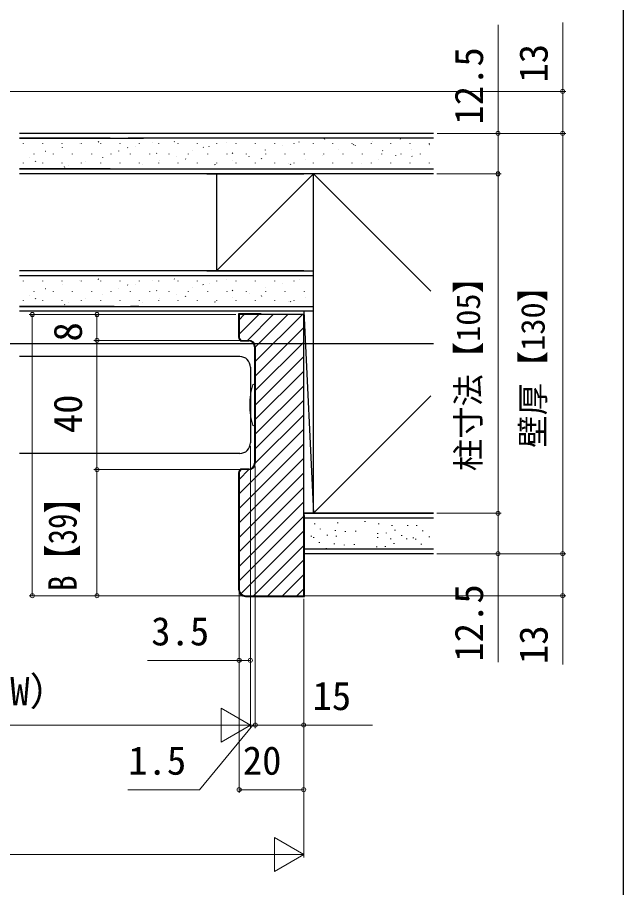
# Model space of a CAD drawing. Units: millimetres, scale not verified. Extents: x -525 to 525, y -783 to 779.
# Drawn here: x 337.4 to 525, y 192.5 to 461.7 of the extents above; entities that cross this region are included whole.
import ezdxf
from ezdxf.enums import TextEntityAlignment as Align

# ---------------------------------------------------------------- set-up
doc = ezdxf.new("R2010")
doc.units = ezdxf.units.MM
doc.header["$LTSCALE"] = 4
for name, color, linetype in [('0-4_YKK_12', 2, 'Continuous'), ('0-8_YKK_ZWAK', 7, 'Continuous'), ('0-9_YSS_K', 3, 'Continuous'), ('0-A_YSS_KE', 3, 'Continuous')]:
    doc.layers.add(name, color=color, linetype=linetype)
doc.layers.add('0-5_YKK_13', color=4, linetype='Continuous', lineweight=18)
doc.layers.add('0-7_YKK_D', color=6, linetype='Continuous', lineweight=18)
doc.styles.add('ＭＳ ゴシック', font='')
doc.styles.get('ＭＳ ゴシック').set_extended_font_data('MS Gothic')

msp = doc.modelspace()

# ---------------------------------------------------------------- linework, layer by layer
at = {"layer": '0-4_YKK_12'}
for p, q in [((402, 370.794), (338, 370.794)), ((-164.288, 360.794), (466.143, 360.794)), ((406.2, 356.794), (338, 356.794)), ((409.5, 353.494), (409.5, 330.094)), ((406.2, 326.794), (338, 326.794))]:
    msp.add_line(p, q, dxfattribs=at)
for centre, start, end in [((406.2, 353.494), 0, 90), ((406.2, 330.094), 270, 0)]:
    msp.add_arc(centre, 3.3, start, end, dxfattribs=at)
at = {"layer": '0-5_YKK_13'}
for p, q in [((410.8, 348.194), (410.52, 348.194)), ((410.8, 348.194), (410.8, 335.394)), ((410.52, 335.394), (410.8, 335.394))]:
    msp.add_line(p, q, dxfattribs=at)
for centre, radius, start, end in [((430.28, 341.794), 20.98, 162.8442, 197.1558), ((410.52, 347.894), 0.3, 90, 162.8442), ((410.52, 335.694), 0.3, 197.1558, 270)]:
    msp.add_arc(centre, radius, start, end, dxfattribs=at)
at = {"layer": '0-7_YKK_D'}
for p, q in [((287.5, 438.794), (507.143, 438.794)), ((467.336, 425.794), (507.143, 425.794)), ((467.336, 425.794), (487.143, 425.794)), ((467.336, 425.794), (507.143, 425.794)), ((506.143, 425.794), (506.143, 295.794)), ((467.143, 413.294), (487.143, 413.294)), ((467.143, 413.294), (487.143, 413.294)), ((486.143, 413.294), (486.143, 308.294)), ((405, 369.794), (341, 369.794)), ((342, 369.794), (342, 282.794)), ((405, 369.794), (361, 369.794)), ((362, 361.794), (362, 369.794)), ((406, 361.794), (361, 361.794)), ((406, 361.794), (361, 361.794)), ((362, 361.794), (362, 321.794)), ((409.5, 329.094), (409.5, 241.794)), ((409.5, 329.094), (409.5, 261.794)), ((409.5, 329.094), (409.5, 241.794)), ((406, 321.794), (361, 321.794)), ((406, 321.794), (361, 321.794)), ((362, 282.794), (362, 321.794)), ((410.998, 322.712), (410.998, 241.794)), ((411, 322.794), (411, 241.794)), ((406, 319.794), (406, 261.794)), ((467.143, 308.294), (487.143, 308.294)), ((467.143, 308.294), (487.143, 308.294)), ((467.143, 295.794), (487.143, 295.794)), ((467.143, 295.794), (507.143, 295.794)), ((467.143, 295.794), (507.143, 295.794)), ((407, 282.794), (341, 282.794)), ((403, 282.794), (361, 282.794)), ((401.773, 282.794), (507.143, 282.794)), ((406, 283.794), (406, 221.794)), ((426, 281.794), (426, 201.794)), ((426, 281.794), (426, 221.794)), ((406, 262.794), (377.673, 262.794)), ((409.5, 262.794), (406, 262.794)), ((409.5, 242.794), (400.407, 248.044)), ((400.407, 248.044), (400.407, 237.544)), ((426, 249.794), (426, 241.794)), ((277, 242.794), (399, 242.794)), ((409.5, 242.794), (391.313, 242.794)), ((409.5, 242.794), (400.407, 237.544)), ((409.5, 242.794), (406.95, 242.794)), ((409.5, 242.794), (411, 242.794)), ((409.5, 242.794), (411, 242.794)), ((411, 242.794), (413.55, 242.794)), ((406, 222.794), (426, 222.794)), ((426, 202.794), (416.907, 208.044)), ((416.907, 208.044), (416.907, 197.544)), ((-114.5, 202.794), (415.5, 202.794)), ((426, 202.794), (407.813, 202.794)), ((426, 202.794), (416.907, 197.544))]:
    msp.add_line(p, q, dxfattribs=at)
for points in [[(486.143, 413.294), (486.143, 425.794), (486.143, 459.344)], [(506.143, 425.794), (506.143, 438.794), (506.143, 460.071)], [(486.143, 308.294), (486.143, 295.794), (486.143, 262.244)], [(506.143, 295.794), (506.143, 282.794), (506.143, 261.517)], [(410.25, 242.794), (393.788, 222.794), (371.515, 222.794)], [(410.998, 242.794), (426, 242.794), (447.277, 242.794)]]:
    msp.add_lwpolyline(points, dxfattribs=at)
for centre in [(506.143, 438.794), (486.143, 425.794), (506.143, 425.794), (506.143, 425.794), (486.143, 413.294), (486.143, 413.294), (342, 369.794), (362, 369.794), (362, 361.794), (362, 361.794), (362, 321.794), (362, 321.794), (486.143, 308.294), (486.143, 308.294), (486.143, 295.794), (506.143, 295.794), (506.143, 295.794), (342, 282.794), (362, 282.794), (506.143, 282.794), (406, 262.794), (409.5, 262.794), (410.998, 242.794), (411, 242.794), (426, 242.794), (406, 222.794), (426, 222.794)]:
    msp.add_circle(centre, 0.637, dxfattribs=at)
at = {"layer": '0-8_YKK_ZWAK'}
msp.add_lwpolyline([(-525, -783.3), (525, -783.3), (525, 746.7)], dxfattribs=at)
at = {"layer": '0-9_YSS_K'}
for p, q in [((466.143, 425.794), (338, 425.794)), ((366.14, 424.294), (338, 424.294)), ((339.294, 422.636), (339.294, 422.736)), ((345.274, 422.636), (345.274, 422.736)), ((351.254, 422.636), (351.254, 422.736)), ((356.611, 422.682), (356.604, 422.7)), ((357.234, 422.636), (357.234, 422.736)), ((362.539, 423.094), (362.429, 423.261)), ((363.214, 422.636), (363.214, 422.736)), ((369.194, 422.636), (369.194, 422.736)), ((466.143, 424.294), (371.684, 424.294)), ((375.174, 422.636), (375.174, 422.736)), ((379.284, 422.835), (379.278, 422.854)), ((381.154, 422.636), (381.154, 422.736)), ((385.999, 423.166), (385.888, 423.333)), ((387.134, 422.636), (387.134, 422.736)), ((393.114, 422.636), (393.114, 422.736)), ((399.094, 422.636), (399.094, 422.736)), ((401.958, 422.988), (401.951, 423.007)), ((405.074, 422.636), (405.074, 422.736)), ((411.054, 422.636), (411.054, 422.736)), ((417.034, 422.636), (417.034, 422.736)), ((423.014, 422.636), (423.014, 422.736)), ((424.631, 423.141), (424.624, 423.16)), ((428.994, 422.636), (428.994, 422.736)), ((432.508, 423.927), (432.398, 424.094)), ((434.974, 422.636), (434.974, 422.736)), ((440.954, 422.636), (440.954, 422.736)), ((446.934, 422.636), (446.934, 422.736)), ((447.304, 423.295), (447.298, 423.314)), ((452.914, 422.636), (452.914, 422.736)), ((455.968, 423.999), (455.857, 424.166)), ((458.894, 422.636), (458.894, 422.736)), ((464.874, 422.636), (464.874, 422.736)), ((346.129, 420.192), (346.122, 420.211)), ((351.353, 421.484), (351.347, 421.503)), ((368.802, 420.345), (368.796, 420.364)), ((371.546, 421.325), (371.435, 421.492)), ((374.027, 421.637), (374.02, 421.656)), ((391.476, 420.498), (391.469, 420.517)), ((395.005, 421.397), (394.895, 421.564)), ((396.7, 421.79), (396.693, 421.809)), ((414.149, 420.652), (414.142, 420.67)), ((419.373, 421.944), (419.367, 421.963)), ((436.822, 420.805), (436.816, 420.824)), ((441.515, 422.158), (441.404, 422.325)), ((442.047, 422.097), (442.04, 422.116)), ((450.521, 420.389), (450.411, 420.556)), ((459.496, 420.958), (459.489, 420.977)), ((464.72, 422.25), (464.713, 422.269)), ((464.974, 422.23), (464.864, 422.397)), ((341.138, 418.24), (341.131, 418.259)), ((342.524, 419.406), (342.524, 419.506)), ((343.049, 417.026), (342.938, 417.193)), ((348.504, 419.406), (348.504, 419.506)), ((354.484, 419.406), (354.484, 419.506)), ((358.554, 417.195), (358.547, 417.214)), ((360.464, 419.406), (360.464, 419.506)), ((363.811, 418.393), (363.805, 418.412)), ((366.444, 419.406), (366.444, 419.506)), ((372.424, 419.406), (372.424, 419.506)), ((378.404, 419.406), (378.404, 419.506)), ((380.552, 419.556), (380.442, 419.723)), ((381.227, 417.349), (381.22, 417.367)), ((384.384, 419.406), (384.384, 419.506)), ((386.485, 418.546), (386.478, 418.565)), ((389.559, 417.787), (389.448, 417.954)), ((390.364, 419.406), (390.364, 419.506)), ((396.344, 419.406), (396.344, 419.506)), ((402.324, 419.406), (402.324, 419.506)), ((403.9, 417.502), (403.894, 417.521)), ((404.011, 419.628), (403.901, 419.795)), ((408.304, 419.406), (408.304, 419.506)), ((409.158, 418.7), (409.151, 418.719)), ((413.018, 417.859), (412.907, 418.026)), ((414.284, 419.406), (414.284, 419.506)), ((420.264, 419.406), (420.264, 419.506)), ((426.244, 419.406), (426.244, 419.506)), ((426.574, 417.655), (426.567, 417.674)), ((431.831, 418.853), (431.825, 418.872)), ((432.224, 419.406), (432.224, 419.506)), ((438.204, 419.406), (438.204, 419.506)), ((444.184, 419.406), (444.184, 419.506)), ((449.247, 417.809), (449.24, 417.827)), ((450.164, 419.406), (450.164, 419.506)), ((454.505, 419.006), (454.498, 419.025)), ((456.144, 419.406), (456.144, 419.506)), ((459.528, 418.62), (459.417, 418.787)), ((462.124, 419.406), (462.124, 419.506)), ((366.14, 414.794), (338, 414.794)), ((339.294, 416.556), (339.294, 416.656)), ((345.274, 416.556), (345.274, 416.656)), ((351.254, 416.556), (351.254, 416.656)), ((352.055, 415.257), (351.945, 415.424)), ((353.329, 415.903), (353.323, 415.922)), ((357.234, 416.556), (357.234, 416.656)), ((363.214, 416.556), (363.214, 416.656)), ((369.194, 416.556), (369.194, 416.656)), ((375.174, 416.556), (375.174, 416.656)), ((376.003, 416.057), (375.996, 416.075)), ((381.154, 416.556), (381.154, 416.656)), ((387.134, 416.556), (387.134, 416.656)), ((393.114, 416.556), (393.114, 416.656)), ((398.565, 416.018), (398.455, 416.185)), ((398.676, 416.21), (398.669, 416.229)), ((399.094, 416.556), (399.094, 416.656)), ((405.074, 416.556), (405.074, 416.656)), ((411.054, 416.556), (411.054, 416.656)), ((417.034, 416.556), (417.034, 416.656)), ((421.349, 416.363), (421.343, 416.382)), ((422.024, 416.09), (421.914, 416.257)), ((423.014, 416.556), (423.014, 416.656)), ((428.994, 416.556), (428.994, 416.656)), ((434.974, 416.556), (434.974, 416.656)), ((440.954, 416.556), (440.954, 416.656)), ((444.023, 416.517), (444.016, 416.535)), ((446.934, 416.556), (446.934, 416.656)), ((452.914, 416.556), (452.914, 416.656)), ((458.894, 416.556), (458.894, 416.656)), ((464.874, 416.556), (464.874, 416.656)), ((466.143, 413.294), (338, 413.294)), ((396, 413.294), (426, 413.294)), ((399, 383.294), (429, 413.294)), ((399, 413.294), (399, 383.294)), ((466.143, 413.294), (426, 413.294)), ((429, 308.294), (429, 413.294)), ((429, 413.294), (465.288, 377.006)), ((426, 383.294), (338, 383.294)), ((396, 383.294), (429, 383.294)), ((367.303, 381.794), (338, 381.794)), ((367.327, 381.794), (338, 381.794)), ((374.991, 381.794), (338, 381.794)), ((339.294, 380.136), (339.294, 380.236)), ((345.274, 380.136), (345.274, 380.236)), ((351.254, 380.136), (351.254, 380.236)), ((356.611, 380.182), (356.604, 380.2)), ((357.234, 380.136), (357.234, 380.236)), ((362.539, 380.594), (362.429, 380.761)), ((363.214, 380.136), (363.214, 380.236)), ((369.194, 380.136), (369.194, 380.236)), ((429, 381.794), (372.346, 381.794)), ((375.174, 380.136), (375.174, 380.236)), ((379.284, 380.335), (379.278, 380.354)), ((381.154, 380.136), (381.154, 380.236)), ((385.999, 380.666), (385.888, 380.833)), ((387.134, 380.136), (387.134, 380.236)), ((393.114, 380.136), (393.114, 380.236)), ((399.094, 380.136), (399.094, 380.236)), ((401.958, 380.488), (401.951, 380.507)), ((405.074, 380.136), (405.074, 380.236)), ((411.054, 380.136), (411.054, 380.236)), ((417.034, 380.136), (417.034, 380.236)), ((423.014, 380.136), (423.014, 380.236)), ((424.631, 380.641), (424.624, 380.66)), ((428.994, 380.136), (428.994, 380.236)), ((342.524, 376.906), (342.524, 377.006)), ((346.129, 377.692), (346.122, 377.711)), ((348.504, 376.906), (348.504, 377.006)), ((351.353, 378.984), (351.347, 379.003)), ((354.484, 376.906), (354.484, 377.006)), ((360.464, 376.906), (360.464, 377.006)), ((366.444, 376.906), (366.444, 377.006)), ((368.802, 377.845), (368.796, 377.864)), ((371.546, 378.825), (371.435, 378.992)), ((372.424, 376.906), (372.424, 377.006)), ((374.027, 379.137), (374.02, 379.156)), ((378.404, 376.906), (378.404, 377.006)), ((380.552, 377.056), (380.442, 377.223)), ((384.384, 376.906), (384.384, 377.006)), ((390.364, 376.906), (390.364, 377.006)), ((391.476, 377.998), (391.469, 378.017)), ((395.005, 378.897), (394.895, 379.064)), ((396.344, 376.906), (396.344, 377.006)), ((396.7, 379.29), (396.693, 379.309)), ((402.324, 376.906), (402.324, 377.006)), ((404.011, 377.128), (403.901, 377.295)), ((408.304, 376.906), (408.304, 377.006)), ((414.149, 378.152), (414.142, 378.17)), ((414.284, 376.906), (414.284, 377.006)), ((419.373, 379.444), (419.367, 379.463)), ((420.264, 376.906), (420.264, 377.006)), ((426.244, 376.906), (426.244, 377.006)), ((339.294, 374.056), (339.294, 374.156)), ((341.138, 375.74), (341.131, 375.759)), ((343.049, 374.526), (342.938, 374.693)), ((345.274, 374.056), (345.274, 374.156)), ((351.254, 374.056), (351.254, 374.156)), ((357.234, 374.056), (357.234, 374.156)), ((358.554, 374.695), (358.547, 374.714)), ((363.214, 374.056), (363.214, 374.156)), ((363.811, 375.893), (363.805, 375.912)), ((369.194, 374.056), (369.194, 374.156)), ((375.174, 374.056), (375.174, 374.156)), ((381.154, 374.056), (381.154, 374.156)), ((381.227, 374.849), (381.22, 374.867)), ((386.485, 376.046), (386.478, 376.065)), ((387.134, 374.056), (387.134, 374.156)), ((389.559, 375.287), (389.448, 375.454)), ((393.114, 374.056), (393.114, 374.156)), ((399.094, 374.056), (399.094, 374.156)), ((403.9, 375.002), (403.894, 375.021)), ((405.074, 374.056), (405.074, 374.156)), ((409.158, 376.2), (409.151, 376.219)), ((411.054, 374.056), (411.054, 374.156)), ((413.018, 375.359), (412.907, 375.526)), ((417.034, 374.056), (417.034, 374.156)), ((423.014, 374.056), (423.014, 374.156)), ((426.574, 375.155), (426.567, 375.174)), ((428.994, 374.056), (428.994, 374.156)), ((367.327, 372.294), (338, 372.294)), ((352.055, 372.757), (351.945, 372.924)), ((353.329, 373.403), (353.323, 373.422)), ((374.991, 372.294), (372.346, 372.294)), ((376.003, 373.557), (375.996, 373.575)), ((398.565, 373.518), (398.455, 373.685)), ((398.676, 373.71), (398.669, 373.729)), ((421.349, 373.863), (421.343, 373.882)), ((422.024, 373.59), (421.914, 373.757)), ((429, 370.794), (338, 370.794)), ((406, 368.185), (407.609, 369.794)), ((406, 363.695), (412.099, 369.794)), ((408.589, 361.794), (416.589, 369.794)), ((411, 359.715), (421.079, 369.794)), ((411, 355.225), (425.569, 369.794)), ((411, 350.735), (426, 365.735)), ((411, 346.245), (426, 361.245)), ((411, 341.754), (426, 356.754)), ((411, 337.264), (426, 352.264)), ((411, 332.774), (426, 347.774)), ((411, 328.284), (426, 343.284)), ((411, 323.794), (426, 338.794)), ((406, 314.304), (426, 334.304)), ((406, 309.814), (426, 329.814)), ((406, 305.324), (426, 325.324)), ((406, 318.794), (409, 321.794)), ((406, 300.833), (426, 320.833)), ((406, 296.343), (426, 316.343)), ((406, 291.853), (426, 311.853)), ((406, 287.363), (426, 307.363)), ((426, 308.294), (426, 295.794)), ((466.143, 308.294), (426, 308.294)), ((466.143, 306.794), (426, 306.794)), ((429.339, 305.108), (429.339, 304.908)), ((436.404, 305.444), (436.404, 305.244)), ((444.927, 305.893), (444.927, 305.693)), ((449.188, 305.108), (449.188, 304.908)), ((453.225, 304.659), (453.225, 304.459)), ((458.159, 304.659), (458.159, 304.459)), ((460.919, 304.582), (460.919, 304.382)), ((406.547, 283.42), (426, 302.873)), ((431.133, 303.538), (431.133, 303.338)), ((433.264, 301.632), (433.264, 301.432)), ((435.731, 303.089), (435.731, 302.889)), ((438.871, 302.753), (438.871, 302.553)), ((442.011, 302.865), (442.011, 302.665)), ((448.852, 302.192), (448.852, 301.992)), ((451.543, 302.304), (451.543, 302.104)), ((454.234, 303.202), (454.234, 303.002)), ((456.253, 301.519), (456.253, 301.319)), ((462.714, 303.012), (462.714, 302.812)), ((428.33, 301.295), (428.33, 301.095)), ((428.982, 300.947), (428.982, 300.747)), ((430.776, 299.377), (430.776, 299.177)), ((435.374, 298.929), (435.374, 298.729)), ((436.047, 301.284), (436.047, 301.084)), ((448.831, 300.947), (448.831, 300.747)), ((452.869, 300.499), (452.869, 300.299)), ((453.878, 299.041), (453.878, 298.841)), ((457.803, 300.499), (457.803, 300.299)), ((459.91, 300.769), (459.91, 300.569)), ((460.563, 300.421), (460.563, 300.221)), ((462.357, 298.851), (462.357, 298.651)), ((464.844, 301.105), (464.844, 300.905)), ((410.411, 282.794), (426, 298.383)), ((426, 297.294), (466.143, 297.294)), ((432.907, 297.471), (432.907, 297.271)), ((438.514, 298.592), (438.514, 298.392)), ((441.654, 298.705), (441.654, 298.505)), ((448.495, 298.032), (448.495, 297.832)), ((451.186, 298.144), (451.186, 297.944)), ((414.901, 282.794), (426, 293.893)), ((466.143, 295.794), (426, 295.794)), ((419.391, 282.794), (426, 289.403)), ((423.882, 282.794), (426, 284.912))]:
    msp.add_line(p, q, dxfattribs=at)
for points in [[(366.14, 424.294), (338, 424.294), (376.37, 424.294)], [(366.14, 414.794), (338, 414.794), (466.143, 414.794)], [(367.303, 372.294), (338, 372.294), (429, 372.294)], [(426, 370.794), (429, 308.294), (465.288, 344.582)], [(426, 308.294), (466.143, 308.294), (426, 308.294)]]:
    msp.add_lwpolyline(points, dxfattribs=at)
at = {"layer": '0-A_YSS_KE'}
for p, q in [((405.8, 369.994), (405.8, 362.794)), ((412.8, 369.994), (405.8, 369.994)), ((412.8, 369.794), (412.8, 369.994)), ((407, 361.794), (409, 361.794)), ((407, 361.594), (409, 361.594)), ((410.8, 359.794), (410.8, 323.794)), ((411, 359.794), (411, 323.794)), ((405.8, 320.794), (405.8, 284.794)), ((406, 320.794), (406, 284.794)), ((409, 321.994), (407, 321.994)), ((409, 321.794), (407, 321.794))]:
    msp.add_line(p, q, dxfattribs=at)
for points in [[(426, 307.794), (426, 369.794), (412.8, 369.794), (406, 369.794), (406, 362.794)], [(408, 282.794), (426, 282.794), (426, 307.794)], [(408, 282.594), (426.2, 282.594), (426.2, 307.594), (426, 307.594)]]:
    msp.add_lwpolyline(points, dxfattribs=at)
for centre, radius, start, end in [((407, 362.794), 1.2, 180.00001, 269.99999), ((407, 362.794), 1, 180.00001, 269.99999), ((409, 359.794), 2, 0.00001, 89.99999), ((409, 359.794), 1.8, 0.00001, 89.99999), ((409, 323.794), 2, 270.00001, 359.99999), ((409, 323.794), 1.8, 270.00001, 359.99999), ((407, 320.794), 1.2, 90.00001, 179.99999), ((407, 320.794), 1, 90.00001, 179.99999), ((408, 284.794), 2.2, 180.00001, 269.99999), ((408, 284.794), 2, 180.00001, 269.99999)]:
    msp.add_arc(centre, radius, start, end, dxfattribs=at)

# ---------------------------------------------------------------- texts
at = {"layer": '0-7_YKK_D', "style": 'ＭＳ ゴシック'}
for s, height, p in [('13', 8.798, (504.143, 441.503)), ('12.5', 8.798, (484.143, 428.503)), ('柱寸法【105】', 7.331, (482.78, 321.334)), ('壁厚【130】', 7.331, (502.78, 328.578)), ('8', 8.798, (360, 361.43)), ('40', 8.798, (360, 333.067)), ('12.5', 8.798, (484.143, 262.403)), ('13', 8.798, (504.143, 261.676))]:
    msp.add_text(s, height=height, rotation=90, dxfattribs=at).set_placement(p, align=Align.BOTTOM_LEFT)
at = {"layer": '0-7_YKK_D', "style": 'ＭＳ ゴシック', "width": 0.8}
msp.add_text('B【39】', height=8.798, rotation=90, dxfattribs=at).set_placement((358.364, 284.267), align=Align.BOTTOM_LEFT)
at = {"layer": '0-7_YKK_D', "style": 'ＭＳ ゴシック'}
for s, p in [('3.5', (378.786, 264.794)), ('（DW）', (317.17, 246.226)), ('15', (428.709, 244.794)), ('1.5', (371.674, 224.794)), ('20', (407.136, 224.794))]:
    msp.add_text(s, height=8.798, dxfattribs=at).set_placement(p, align=Align.BOTTOM_LEFT)

doc.saveas('drawing.dxf')
